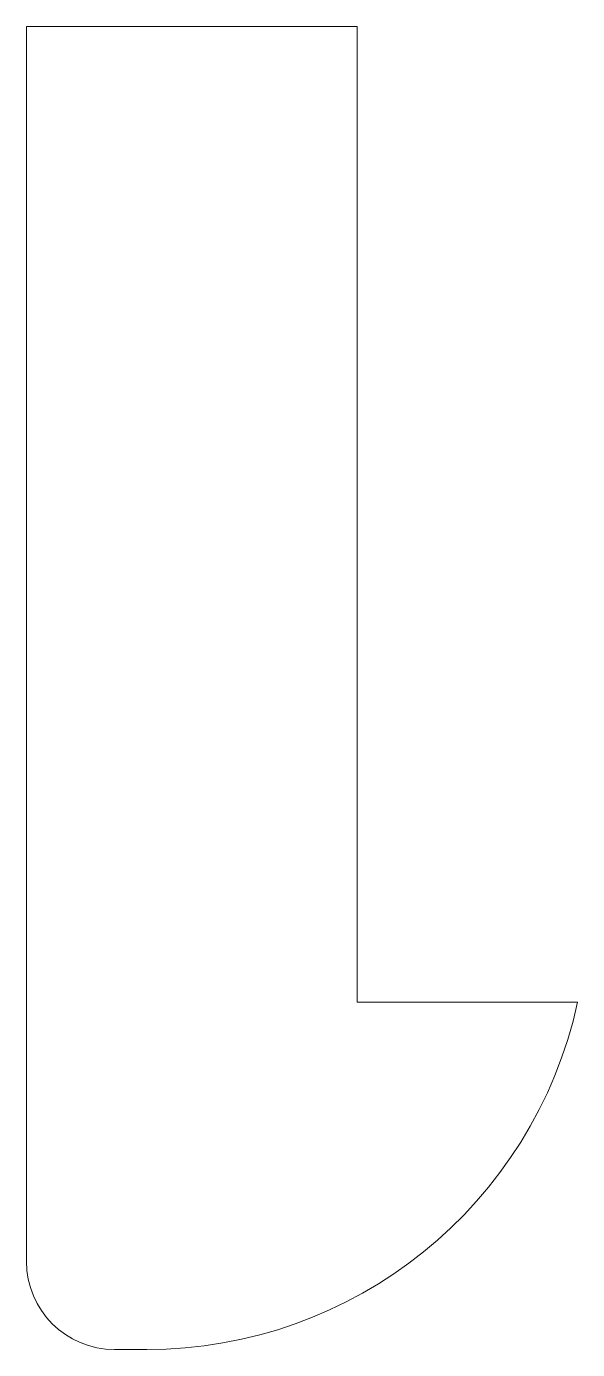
# Model space of a CAD drawing. Header units: inches. Extents: x 1.49 to 2.12, y 1.37 to 2.87.
import ezdxf

# ---------------------------------------------------------------- set-up
doc = ezdxf.new("R2010")
doc.units = ezdxf.units.IN
doc.header["$MEASUREMENT"] = 0

msp = doc.modelspace()

# ---------------------------------------------------------------- linework, layer by layer
at = {"color": 7, "linetype": 'Continuous', "lineweight": 15}
for p, q in [((1.866, 2.8733), (1.491, 2.8733)), ((1.491, 1.4733), (1.491, 2.8733)), ((1.866, 1.767), (1.866, 2.8733)), ((2.116, 1.767), (1.866, 1.767)), ((1.6274, 1.3733), (1.591, 1.3733))]:
    msp.add_line(p, q, dxfattribs=at)
for centre, radius, start, end in [((1.6274, 1.8733), 0.5, 270, 347.7253), ((1.591, 1.4733), 0.1, 180, 270)]:
    msp.add_arc(centre, radius, start, end, dxfattribs=at)

doc.saveas('drawing.dxf')
